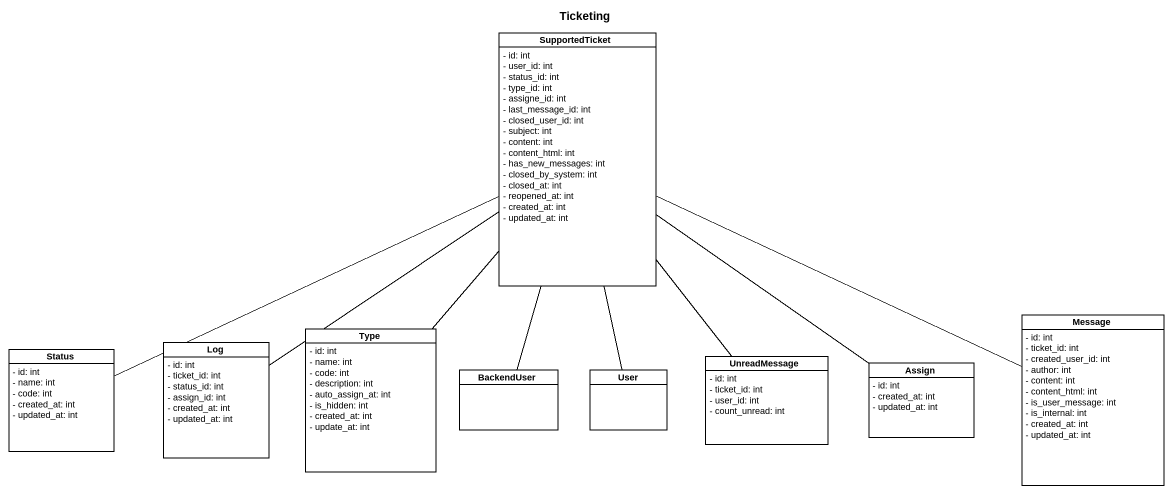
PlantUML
@startuml
title Ticketing
hide circle
hide empty members
skinparam classAttributeIconSize 0
class SupportedTicket {
  - id: int
  - user_id: int
  - status_id: int
  - type_id: int
  - assigne_id: int
  - last_message_id: int
  - closed_user_id: int
  - subject: int
  - content: int
  - content_html: int
  - has_new_messages: int
  - closed_by_system: int
  - closed_at: int
  - reopened_at: int
  - created_at: int
  - updated_at: int
}
class Type {
  - id: int
  - name: int
  - code: int
  - description: int
  - auto_assign_at: int
  - is_hidden: int
  - created_at: int
  - update_at: int
}
class Message {
  - id: int
  - ticket_id: int
  - created_user_id: int
  - author: int
  - content: int
  - content_html: int
  - is_user_message: int
  - is_internal: int
  - created_at: int
  - updated_at: int
}
class Status {
  - id: int
  - name: int
  - code: int
  - created_at: int
  - updated_at: int
}
class Log {
  - id: int
  - ticket_id: int
  - status_id: int
  - assign_id: int
  - created_at: int
  - updated_at: int
}
class BackendUser
class User
class UnreadMessage {
  - id: int
  - ticket_id: int
  - user_id: int
  - count_unread: int
}
class Assign {
  - id: int
  - created_at: int
  - updated_at: int
}
Type -up- SupportedTicket
Message -left- SupportedTicket
Status -right- SupportedTicket
Log -up- SupportedTicket
BackendUser -up- SupportedTicket
User -up- SupportedTicket
UnreadMessage -up- SupportedTicket
Assign -up- SupportedTicket
@enduml
